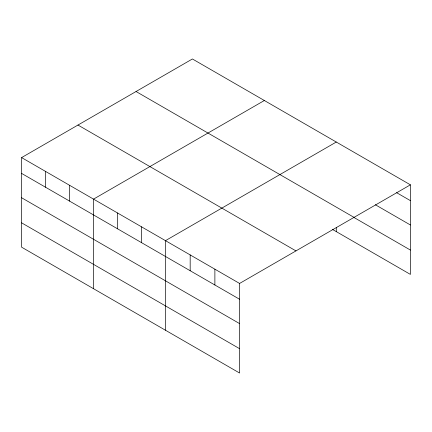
<?xml version="1.0" encoding="UTF-8"?>
<svg xmlns="http://www.w3.org/2000/svg" width="432" height="432" viewBox="0 0 432 432"><rect width="100%" height="100%" fill="white"/><g stroke="black" fill="none" stroke-linecap="round" stroke-linejoin="round"><path stroke-width="0.65" d="M239.587 323.606L239.587 283.446L21.6 157.594L21.6 247.174L239.587 373.027L239.587 323.606L21.6 197.753M332.289 229.311L410.4 274.406L410.4 184.826L192.413 58.973L21.6 157.594M264.352 100.505L93.533 199.125L93.533 288.706M336.285 142.036L165.472 240.656L165.472 330.237M239.587 283.446L410.4 184.826M396.614 192.683L410.4 200.642M375.354 204.752L410.4 224.986M136.048 91.519L354.029 217.372M353.522 217.226L410.4 250.063M77.971 125.048L295.952 250.9M21.6 173.41L239.587 299.263M21.6 222.831L239.587 348.683M336.285 227.669L336.285 231.617M214.882 269.185L214.882 285.001M190.177 254.918L190.177 270.74M141.491 226.811L141.491 242.633M117.515 212.971L117.515 228.787M69.557 185.279L69.557 201.101M45.576 171.439L45.576 187.256"/></g></svg>
